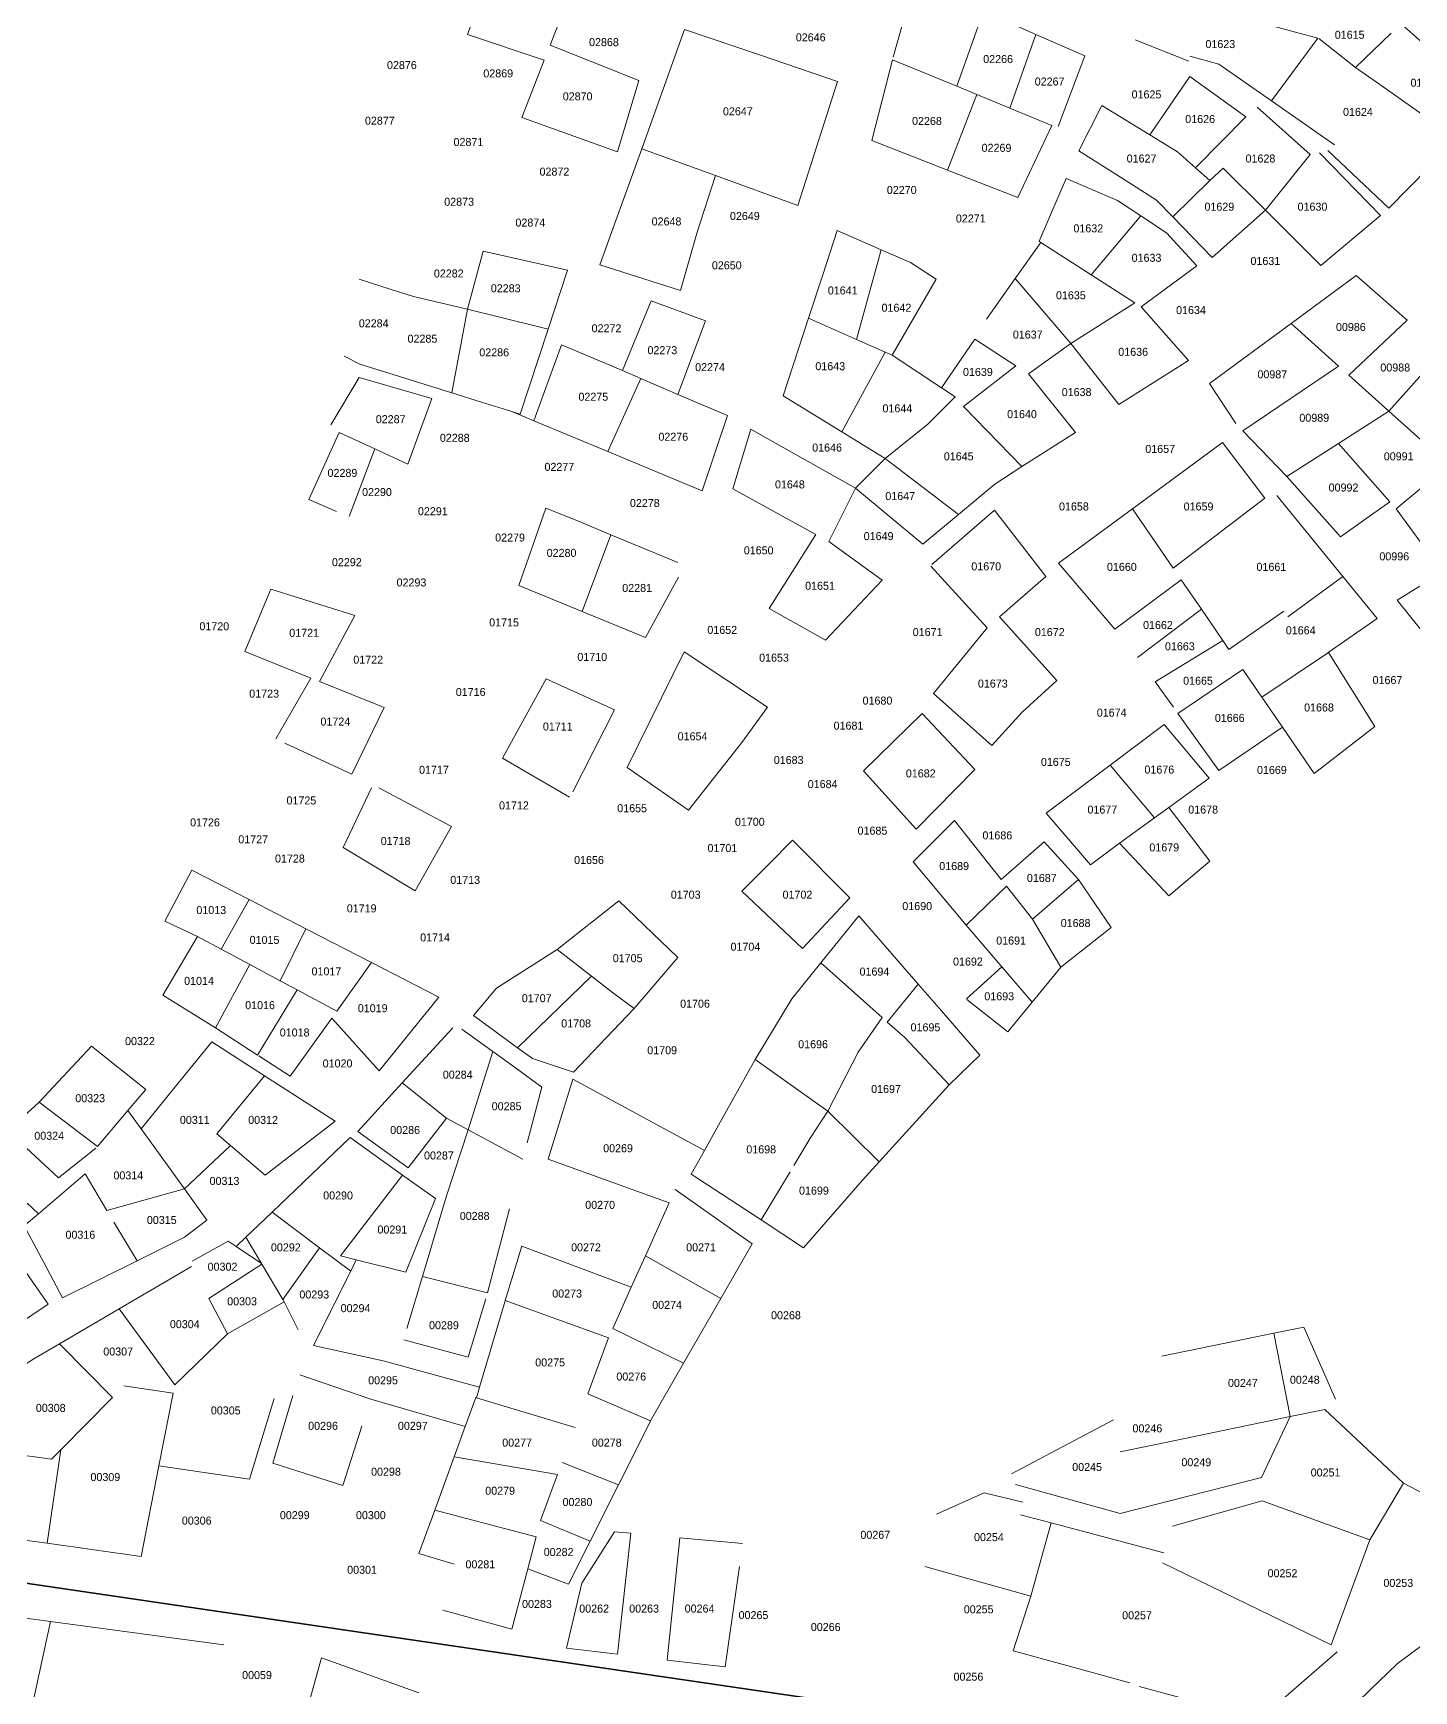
# Model space of a CAD drawing. Header units: metres. Extents: x 245232 to 248406, y 1633796 to 1637634.
# Drawn here: x 246839.3 to 247097.9, y 1634875.1 to 1635185.8 of the extents above; entities that cross this region are included whole.
import ezdxf
from ezdxf.enums import TextEntityAlignment as Align

# ---------------------------------------------------------------- set-up
doc = ezdxf.new("R2010")
doc.units = ezdxf.units.M
doc.header["$MEASUREMENT"] = 0
doc.layers.add('historique_numero_parcelle', color=7, linetype='Continuous')
doc.layers.add('limites_sections', color=7, linetype='Continuous')
doc.layers.add('LIMITES_PARCELLES', color=7, linetype='Continuous', lineweight=0, true_color=0xffffff)
doc.styles.add('Style-FANCY', font='FANCY.shx')

msp = doc.modelspace()

# ---------------------------------------------------------------- linework, layer by layer
at = {"layer": 'limites_parcelles'}
for p, q in [((246920.66, 1635185.524), (246930.846, 1635213.585)), ((246942.173, 1635199.102), (246936.095, 1635183.509)), ((247000.364, 1635181.27), (247004.42, 1635195.515)), ((247012.321, 1635175.79), (247017.297, 1635189.843)), ((247017.297, 1635189.843), (247027.118, 1635185.508)), ((247067.384, 1635188.183), (247079.887, 1635184.813)), ((246935.004, 1635180.71), (246920.66, 1635185.524)), ((246953.267, 1635164.093), (246961.311, 1635186.456)), ((246961.311, 1635186.456), (246975.516, 1635181.626)), ((247022.225, 1635171.71), (247027.118, 1635185.508)), ((247027.118, 1635185.508), (247036.241, 1635181.482)), ((247086.971, 1635179.308), (247093.638, 1635185.764)), ((247095.605, 1635187.454), (247104.92, 1635179.136)), ((246936.095, 1635183.509), (246952.71, 1635176.865)), ((247055.75, 1635180.472), (247045.685, 1635184.496)), ((247079.887, 1635184.813), (247071.225, 1635173.061)), ((247080.081, 1635184.761), (247086.971, 1635179.308)), ((246930.802, 1635169.931), (246935.004, 1635180.71)), ((246975.516, 1635181.626), (246989.965, 1635176.712)), ((246996.357, 1635165.634), (247000.235, 1635180.769)), ((247000.235, 1635180.769), (247012.321, 1635175.79)), ((247036.241, 1635181.482), (247031.267, 1635168.253)), ((247061.359, 1635179.943), (247055.962, 1635181.425)), ((247071.225, 1635173.061), (247061.359, 1635179.943)), ((247092.753, 1635175.235), (247086.971, 1635179.308)), ((246952.71, 1635176.865), (246948.726, 1635163.488)), ((246989.965, 1635176.712), (246982.493, 1635153.475)), ((247012.321, 1635175.79), (247016.036, 1635174.26)), ((247048.452, 1635166.691), (247055.962, 1635177.615)), ((247055.962, 1635177.615), (247066.439, 1635170.1)), ((247016.036, 1635174.26), (247010.542, 1635160.095)), ((247022.225, 1635171.71), (247016.036, 1635174.26)), ((247083.055, 1635164.809), (247071.225, 1635173.061)), ((247105.954, 1635165.935), (247092.753, 1635175.235)), ((246948.726, 1635163.488), (246930.802, 1635169.931)), ((247022.225, 1635171.71), (247030.103, 1635168.464)), ((247035.167, 1635163.726), (247039.444, 1635172.171)), ((247039.444, 1635172.171), (247048.452, 1635166.691)), ((247066.439, 1635170.1), (247057.026, 1635160.503)), ((247068.556, 1635171.9), (247078.504, 1635163.01)), ((247030.103, 1635168.464), (247023.719, 1635154.949)), ((247053.633, 1635163.539), (247048.452, 1635166.691)), ((246949.246, 1635152.914), (246953.267, 1635164.093)), ((246967.064, 1635159.081), (246953.267, 1635164.093)), ((247010.542, 1635160.095), (246996.357, 1635165.634)), ((247042.98, 1635158.755), (247035.167, 1635163.726)), ((247057.026, 1635160.503), (247053.633, 1635163.539)), ((247080.197, 1635163.327), (247091.623, 1635151.572)), ((247093.207, 1635152.98), (247081.785, 1635163.75)), ((247105.954, 1635165.935), (247093.207, 1635152.98)), ((247023.719, 1635154.949), (247010.542, 1635160.095)), ((247059.666, 1635158.141), (247057.026, 1635160.503)), ((247059.666, 1635158.141), (247062.206, 1635160.47)), ((247062.206, 1635160.47), (247070.09, 1635152.585)), ((247078.504, 1635163.01), (247070.09, 1635152.585)), ((246967.064, 1635159.081), (246963.627, 1635148.476)), ((246982.493, 1635153.475), (246967.064, 1635159.081)), ((247027.694, 1635146.753), (247032.749, 1635158.516)), ((247032.749, 1635158.516), (247042.38, 1635154.388)), ((247049.72, 1635154.466), (247042.98, 1635158.755)), ((247052.762, 1635151.325), (247059.666, 1635158.141)), ((247042.38, 1635154.388), (247046.752, 1635151.524)), ((247052.762, 1635151.325), (247049.72, 1635154.466)), ((246945.436, 1635142.323), (246949.246, 1635152.914)), ((247037.445, 1635140.468), (247046.752, 1635151.524)), ((247046.752, 1635151.524), (247051.587, 1635148.356)), ((247060.109, 1635143.739), (247052.762, 1635151.325)), ((247070.09, 1635152.585), (247060.109, 1635143.739)), ((247080.487, 1635142.189), (247070.09, 1635152.585)), ((247091.623, 1635151.572), (247080.487, 1635142.189)), ((246963.627, 1635148.476), (246960.513, 1635137.543)), ((246987.236, 1635140.668), (246989.886, 1635148.779)), ((246989.886, 1635148.779), (246998.12, 1635145.169)), ((247051.587, 1635148.356), (247057.266, 1635142.168)), ((246920.645, 1635134.025), (246923.546, 1635144.921)), ((246923.546, 1635144.921), (246939.358, 1635141.338)), ((246993.486, 1635128.348), (246998.12, 1635145.169)), ((246998.12, 1635145.169), (247003.645, 1635142.747)), ((247023.234, 1635139.772), (247028.038, 1635146.531)), ((247028.038, 1635146.531), (247027.694, 1635146.753)), ((247037.445, 1635140.468), (247028.038, 1635146.531)), ((246960.513, 1635137.543), (246945.436, 1635142.323)), ((247003.645, 1635142.747), (247008.433, 1635139.63)), ((247057.266, 1635142.168), (247046.807, 1635134.435)), ((246900.332, 1635139.618), (246908.098, 1635137.16)), ((246939.358, 1635141.338), (246935.723, 1635130.271)), ((246984.512, 1635132.33), (246987.236, 1635140.668)), ((247008.433, 1635139.63), (247000.171, 1635125.381)), ((247017.826, 1635132.163), (247023.234, 1635139.772)), ((247033.631, 1635127.608), (247023.234, 1635139.772)), ((247045.624, 1635135.197), (247037.445, 1635140.468)), ((247074.896, 1635131.34), (247087.076, 1635140.316)), ((247087.076, 1635140.316), (247096.663, 1635131.951)), ((246908.098, 1635137.16), (246910.783, 1635136.311)), ((246910.783, 1635136.311), (246920.645, 1635134.025)), ((246949.643, 1635122.503), (246955.052, 1635135.56)), ((246955.052, 1635135.56), (246965.235, 1635131.845)), ((247033.631, 1635127.608), (247045.624, 1635135.197)), ((246917.721, 1635118.345), (246920.645, 1635134.025)), ((246920.645, 1635134.025), (246926.669, 1635132.525)), ((246926.669, 1635132.525), (246935.723, 1635130.271)), ((246984.512, 1635132.33), (246979.757, 1635117.774)), ((246984.512, 1635132.33), (246993.486, 1635128.348)), ((247046.807, 1635134.435), (247055.659, 1635124.431)), ((246935.723, 1635130.271), (246930.494, 1635114.35)), ((246965.235, 1635131.845), (246960.053, 1635118.054)), ((247059.612, 1635120.075), (247074.896, 1635131.34)), ((247083.81, 1635123.342), (247074.896, 1635131.34)), ((247096.663, 1635131.951), (247085.7, 1635121.646)), ((246933.037, 1635113.127), (246938.262, 1635127.367)), ((246938.262, 1635127.367), (246949.643, 1635122.503)), ((246998.9, 1635125.945), (246990.771, 1635111.008)), ((246998.9, 1635125.945), (246993.486, 1635128.348)), ((247000.171, 1635125.381), (246998.9, 1635125.945)), ((247015.692, 1635128.402), (247009.448, 1635119.264)), ((247023.367, 1635123.407), (247015.692, 1635128.402)), ((247033.631, 1635127.608), (247025.693, 1635121.893)), ((247042.666, 1635116.129), (247033.631, 1635127.608)), ((247093.224, 1635114.894), (247103.284, 1635126.175)), ((246900.464, 1635123.743), (246897.553, 1635125.198)), ((246905.928, 1635122.034), (246900.464, 1635123.743)), ((247000.171, 1635125.381), (247009.448, 1635119.264)), ((247013.549, 1635115.781), (247023.367, 1635123.407)), ((247055.659, 1635124.431), (247042.666, 1635116.129)), ((247065.891, 1635111.201), (247083.81, 1635123.342)), ((246895.04, 1635112.366), (246900.332, 1635121.23)), ((246900.332, 1635121.23), (246913.978, 1635117.303)), ((246917.721, 1635118.345), (246905.928, 1635122.034)), ((246953.1, 1635121.026), (246946.934, 1635107.327)), ((246953.1, 1635121.026), (246949.643, 1635122.503)), ((246960.053, 1635118.054), (246953.1, 1635121.026)), ((247025.693, 1635121.893), (247034.521, 1635110.926)), ((247064.533, 1635112.614), (247059.612, 1635120.075)), ((247085.7, 1635121.646), (247093.224, 1635114.894)), ((246913.978, 1635117.303), (246909.47, 1635104.974)), ((246923.265, 1635116.612), (246917.721, 1635118.345)), ((246928.948, 1635114.834), (246923.265, 1635116.612)), ((246960.053, 1635118.054), (246969.336, 1635114.086)), ((246979.757, 1635117.774), (246990.771, 1635111.008)), ((247006.881, 1635112.448), (247011.961, 1635117.607)), ((247011.961, 1635117.607), (247009.448, 1635119.264)), ((246933.037, 1635113.127), (246928.948, 1635114.834)), ((246930.494, 1635114.35), (246928.948, 1635114.834)), ((246969.336, 1635114.086), (246964.57, 1635099.967)), ((247024.496, 1635104.52), (247013.549, 1635115.781)), ((247093.224, 1635114.894), (247083.766, 1635108.832)), ((247104.425, 1635104.844), (247093.224, 1635114.894)), ((246890.939, 1635098.343), (246896.627, 1635110.911)), ((246896.627, 1635110.911), (246903.281, 1635107.835)), ((246946.934, 1635107.327), (246933.037, 1635113.127)), ((246970.347, 1635100.326), (246973.709, 1635111.54)), ((246973.709, 1635111.54), (246976.906, 1635109.739)), ((246990.771, 1635111.008), (246998.901, 1635106.014)), ((246998.901, 1635106.014), (247006.881, 1635112.448)), ((247034.521, 1635110.926), (247024.496, 1635104.52)), ((247074.111, 1635102.644), (247065.891, 1635111.201)), ((246903.281, 1635107.835), (246898.443, 1635095.149)), ((246909.47, 1635104.974), (246903.281, 1635107.835)), ((246964.57, 1635099.967), (246946.934, 1635107.327)), ((246976.906, 1635109.739), (246993.292, 1635100.51)), ((247045.171, 1635096.588), (247062.073, 1635109.029)), ((247062.073, 1635109.029), (247070.01, 1635098.578)), ((247074.116, 1635102.647), (247083.766, 1635108.832)), ((247083.766, 1635108.832), (247093.423, 1635097.904)), ((246993.292, 1635100.51), (246998.901, 1635106.014)), ((247012.61, 1635095.565), (246998.901, 1635106.014)), ((247024.496, 1635104.52), (247019.384, 1635101.255)), ((247094.559, 1635096.618), (247104.221, 1635104.597)), ((247019.384, 1635101.255), (247012.61, 1635095.565)), ((247074.116, 1635102.647), (247074.111, 1635102.644)), ((247084.139, 1635091.342), (247074.116, 1635102.647)), ((246896.098, 1635096.094), (246890.939, 1635098.343)), ((246985.883, 1635091.793), (246970.347, 1635100.326)), ((246993.292, 1635100.51), (246988.318, 1635090.456)), ((247005.951, 1635089.973), (246993.292, 1635100.51)), ((247070.01, 1635098.578), (247062.886, 1635093.141)), ((247072.259, 1635099.107), (247084.584, 1635083.942)), ((247093.423, 1635097.904), (247084.139, 1635091.342)), ((246930.261, 1635082.252), (246935.336, 1635096.739)), ((246935.336, 1635096.739), (246941.11, 1635094.391)), ((247012.61, 1635095.565), (247005.951, 1635089.973)), ((247007.643, 1635086.201), (247019.332, 1635096.328)), ((247019.332, 1635096.328), (247028.946, 1635083.956)), ((247031.336, 1635086.404), (247045.171, 1635096.588)), ((247052.819, 1635085.458), (247045.171, 1635096.588)), ((247103.289, 1635084.767), (247094.559, 1635096.618)), ((246941.11, 1635094.391), (246947.462, 1635091.76)), ((246942.126, 1635077.366), (246947.462, 1635091.76)), ((246947.462, 1635091.76), (246960.041, 1635086.549)), ((246977.118, 1635077.932), (246985.883, 1635091.793)), ((247062.886, 1635093.141), (247052.819, 1635085.458)), ((246988.318, 1635090.456), (246998.311, 1635083.235)), ((247017.987, 1635074.336), (247007.396, 1635085.89)), ((247041.909, 1635074.079), (247031.336, 1635086.404)), ((246960.147, 1635083.798), (246954.009, 1635072.473)), ((246998.311, 1635083.235), (246987.715, 1635072.005)), ((247028.946, 1635083.956), (247020.281, 1635076.35)), ((247054.308, 1635083.292), (247041.909, 1635074.079)), ((247058.096, 1635077.779), (247054.308, 1635083.292)), ((247074.305, 1635076.339), (247084.584, 1635083.942)), ((247084.584, 1635083.942), (247090.998, 1635076.05)), ((247094.783, 1635079.477), (247103.289, 1635084.767)), ((246878.956, 1635069.848), (246883.795, 1635081.542)), ((246883.795, 1635081.542), (246899.538, 1635076.594)), ((246942.126, 1635077.366), (246930.261, 1635082.252)), ((247105.729, 1635065.783), (247094.783, 1635079.477)), ((246899.538, 1635076.594), (246892.922, 1635064.252)), ((246954.009, 1635072.473), (246942.126, 1635077.366)), ((246987.715, 1635072.005), (246977.118, 1635077.932)), ((247020.281, 1635076.35), (247031.015, 1635064.458)), ((247058.096, 1635077.779), (247046.167, 1635068.76)), ((247062.097, 1635071.957), (247058.096, 1635077.779)), ((247063.257, 1635070.269), (247073.573, 1635077.416)), ((247007.904, 1635061.983), (247017.987, 1635074.336)), ((247090.998, 1635076.05), (247081.88, 1635069.713)), ((247049.459, 1635064.172), (247062.097, 1635071.957)), ((247062.097, 1635071.957), (247063.257, 1635070.269)), ((246891.304, 1635064.901), (246878.956, 1635069.848)), ((246950.535, 1635048.123), (246961.205, 1635069.827)), ((246961.205, 1635069.827), (246976.856, 1635059.451)), ((247069.397, 1635061.333), (247081.906, 1635069.672)), ((247081.88, 1635069.713), (247081.906, 1635069.672)), ((247081.906, 1635069.672), (247090.621, 1635055.81)), ((246884.712, 1635053.529), (246891.304, 1635064.901)), ((246892.922, 1635064.252), (246905.035, 1635059.399)), ((246927.169, 1635049.894), (246935.348, 1635064.726)), ((246935.348, 1635064.726), (246948.18, 1635058.929)), ((247031.015, 1635064.458), (247024.502, 1635058.493)), ((247052.871, 1635059.415), (247049.459, 1635064.172)), ((247053.699, 1635058.262), (247065.85, 1635066.496)), ((247065.85, 1635066.496), (247069.397, 1635061.333)), ((247018.87, 1635052.274), (247007.904, 1635061.983)), ((247073.296, 1635055.66), (247069.397, 1635061.333)), ((246905.035, 1635059.399), (246898.945, 1635046.912)), ((246948.18, 1635058.929), (246940.356, 1635043.581)), ((246976.856, 1635059.451), (246972, 1635052.788)), ((247000.351, 1635052.919), (247005.817, 1635058.237)), ((247005.817, 1635058.237), (247015.638, 1635047.778)), ((247024.502, 1635058.493), (247018.87, 1635052.274)), ((247061.373, 1635047.567), (247053.699, 1635058.262)), ((247041.04, 1635048.598), (247051.135, 1635056.18)), ((247051.135, 1635056.18), (247059.53, 1635046.14)), ((247073.296, 1635055.66), (247061.373, 1635047.567)), ((247079.227, 1635047.028), (247073.296, 1635055.66)), ((247090.621, 1635055.81), (247079.227, 1635047.028)), ((246898.945, 1635046.912), (246886.441, 1635052.702)), ((246972, 1635052.788), (246962.025, 1635040.122)), ((246994.805, 1635047.522), (247000.351, 1635052.919)), ((246939.742, 1635042.602), (246927.169, 1635049.894)), ((247029.034, 1635039.58), (247041.04, 1635048.598)), ((247049.331, 1635038.695), (247041.04, 1635048.598)), ((246962.025, 1635040.122), (246950.535, 1635048.123)), ((247004.692, 1635036.562), (246994.805, 1635047.522)), ((247015.638, 1635047.778), (247004.692, 1635036.562)), ((247059.53, 1635046.14), (247051.998, 1635040.641)), ((246897.333, 1635033.13), (246902.679, 1635044.322)), ((246904.055, 1635044.322), (246917.65, 1635037.101)), ((247037.334, 1635029.918), (247029.034, 1635039.58)), ((247049.331, 1635038.695), (247051.998, 1635040.641)), ((247051.998, 1635040.641), (247059.695, 1635030.572)), ((246917.65, 1635037.101), (246910.808, 1635024.998)), ((247004.086, 1635030.474), (247011.876, 1635038.192)), ((247011.876, 1635038.192), (247020.625, 1635027.138)), ((247042.791, 1635033.921), (247049.331, 1635038.695)), ((246910.808, 1635024.998), (246897.333, 1635033.13)), ((246976.932, 1635029.893), (246981.525, 1635034.509)), ((246981.525, 1635034.509), (246992.248, 1635023.728)), ((247020.625, 1635027.138), (247028.673, 1635034.189)), ((247028.673, 1635034.189), (247035.085, 1635027.14)), ((247042.791, 1635033.921), (247037.334, 1635029.918)), ((247052.019, 1635024.098), (247042.791, 1635033.921)), ((246972.032, 1635024.968), (246976.932, 1635029.893)), ((247014.037, 1635018.614), (247004.086, 1635030.474)), ((247059.695, 1635030.572), (247052.019, 1635024.098)), ((246863.951, 1635019.365), (246868.978, 1635028.89)), ((246868.978, 1635028.89), (246879.717, 1635023.367)), ((247035.085, 1635027.14), (247026.487, 1635019.732)), ((247035.085, 1635027.14), (247041.22, 1635018.143)), ((246879.717, 1635023.367), (246874.504, 1635014.068)), ((246879.717, 1635023.367), (246890.386, 1635017.88)), ((246983.378, 1635014.224), (246972.032, 1635024.968)), ((246992.248, 1635023.728), (246983.378, 1635014.224)), ((247014.037, 1635018.614), (247021.611, 1635025.892)), ((247021.611, 1635025.892), (247026.486, 1635019.732)), ((246937.454, 1635014.043), (246948.963, 1635023.172)), ((246948.963, 1635023.172), (246960.009, 1635012.515)), ((246986.796, 1635011.508), (246993.924, 1635020.349)), ((246993.924, 1635020.349), (247005.043, 1635007.542)), ((246870.037, 1635016.454), (246863.951, 1635019.365)), ((246885.565, 1635008.158), (246890.386, 1635017.88)), ((246890.386, 1635017.88), (246902.679, 1635011.558)), ((247020.724, 1635010.781), (247014.037, 1635018.614)), ((247026.486, 1635019.732), (247026.487, 1635019.732)), ((247026.487, 1635019.732), (247031.778, 1635010.736)), ((247041.22, 1635018.143), (247031.778, 1635010.736)), ((246863.554, 1635005.474), (246870.037, 1635016.454)), ((246874.504, 1635014.068), (246870.037, 1635016.454)), ((246874.504, 1635014.068), (246879.894, 1635011.187)), ((246926.077, 1635006.767), (246937.454, 1635014.043)), ((246943.884, 1635009.015), (246937.454, 1635014.043)), ((246873.464, 1634999.336), (246879.894, 1635011.187)), ((246879.894, 1635011.187), (246885.565, 1635008.158)), ((246902.679, 1635011.558), (246896.182, 1635002.485)), ((246902.679, 1635011.558), (246915.281, 1635005.077)), ((246960.009, 1635012.515), (246951.875, 1635002.968)), ((246981.375, 1635004.783), (246986.796, 1635011.508)), ((246986.796, 1635011.508), (246998.298, 1635001.281)), ((246885.565, 1635008.158), (246888.717, 1635006.473)), ((246930.015, 1634995.612), (246943.884, 1635009.015)), ((246947.773, 1635005.974), (246943.884, 1635009.015)), ((247014.082, 1635004.765), (247020.724, 1635010.781)), ((247026.397, 1635004.136), (247020.724, 1635010.781)), ((247031.778, 1635010.736), (247026.397, 1635004.136)), ((246873.454, 1634999.317), (246863.554, 1635005.474)), ((246888.717, 1635006.473), (246881.305, 1634994.246)), ((246896.182, 1635002.485), (246888.717, 1635006.473)), ((246915.281, 1635005.077), (246904.086, 1634991.312)), ((246921.757, 1635001.654), (246926.077, 1635006.767)), ((246951.875, 1635002.968), (246947.773, 1635005.974)), ((246974.496, 1634993.406), (246981.375, 1635004.783)), ((247005.043, 1635007.542), (246999.263, 1635000.422)), ((247005.043, 1635007.542), (247005.043, 1635007.542)), ((247005.043, 1635007.542), (247009.404, 1635002.519)), ((246930.015, 1634995.612), (246921.757, 1635001.654)), ((246951.875, 1635002.968), (246946.549, 1634997.411)), ((247009.404, 1635002.519), (247016.61, 1634994.219)), ((247021.856, 1634998.565), (247014.183, 1635004.651)), ((247026.397, 1635004.136), (247021.856, 1634998.565)), ((246873.464, 1634999.336), (246873.454, 1634999.317)), ((246881.305, 1634994.246), (246873.464, 1634999.336)), ((246895.248, 1635001.182), (246887.432, 1634990.269)), ((246904.086, 1634991.312), (246895.248, 1635001.182)), ((246908.4, 1634989.009), (246917.875, 1634999.359)), ((246919.594, 1634999.094), (246925.381, 1634994.895)), ((246998.298, 1635001.281), (246993.805, 1634994.792)), ((246999.263, 1635000.422), (247002.541, 1634997.507)), ((246840.414, 1634985.434), (246850.226, 1634995.886)), ((246850.226, 1634995.886), (246860.378, 1634987.809)), ((246864.847, 1634986.974), (246872.758, 1634996.705)), ((246872.758, 1634996.705), (246882.61, 1634990.373)), ((246932.789, 1634993.582), (246930.015, 1634995.612)), ((246946.549, 1634997.411), (246940.466, 1634991.065)), ((247002.541, 1634997.507), (247010.884, 1634988.683)), ((246884.225, 1634992.351), (246881.533, 1634994.098)), ((246887.432, 1634990.269), (246884.225, 1634992.351)), ((246925.381, 1634994.895), (246920.737, 1634980.241)), ((246925.381, 1634994.895), (246929.616, 1634991.822)), ((246940.466, 1634991.065), (246932.789, 1634993.582)), ((246967.346, 1634980.517), (246974.496, 1634993.406)), ((246974.496, 1634993.406), (246988.122, 1634983.749)), ((246993.805, 1634994.792), (246988.122, 1634983.749)), ((247016.61, 1634994.219), (247010.884, 1634988.683)), ((246873.693, 1634979.454), (246882.61, 1634990.373)), ((246882.61, 1634990.373), (246895.822, 1634981.88)), ((246929.616, 1634991.822), (246934.543, 1634988.246)), ((246935.773, 1634974.742), (246940.35, 1634989.744)), ((246940.35, 1634989.744), (246965.037, 1634976.355)), ((246860.378, 1634987.809), (246856.998, 1634983.828)), ((246859.49, 1634980.385), (246864.847, 1634986.974)), ((246900.088, 1634979.929), (246908.4, 1634989.009)), ((246916.693, 1634982.405), (246908.4, 1634989.009)), ((246934.543, 1634988.246), (246931.795, 1634977.81)), ((247010.884, 1634988.683), (246997.751, 1634974.244)), ((246834.539, 1634980.01), (246840.404, 1634985.441)), ((246840.404, 1634985.441), (246840.414, 1634985.434)), ((246851.313, 1634977.133), (246840.414, 1634985.434)), ((246856.998, 1634983.828), (246851.313, 1634977.133)), ((246859.49, 1634980.385), (246856.998, 1634983.828)), ((246988.122, 1634983.749), (246984.947, 1634978.854)), ((246988.122, 1634983.749), (246997.751, 1634974.244)), ((246843.998, 1634971.232), (246834.539, 1634980.01)), ((246867.614, 1634969.158), (246859.49, 1634980.385)), ((246895.822, 1634981.88), (246882.74, 1634971.764)), ((246909.522, 1634973.083), (246900.088, 1634979.929)), ((246916.693, 1634982.405), (246909.522, 1634973.083)), ((246920.737, 1634980.241), (246916.693, 1634982.405)), ((246916.693, 1634967.879), (246920.737, 1634980.241)), ((246920.737, 1634980.241), (246930.99, 1634974.753)), ((246965.037, 1634976.355), (246967.346, 1634980.517)), ((246851.011, 1634976.777), (246843.998, 1634971.232)), ((246876.246, 1634977.285), (246867.614, 1634969.158)), ((246876.246, 1634977.285), (246873.693, 1634979.454)), ((246882.74, 1634971.764), (246876.246, 1634977.285)), ((246884.026, 1634964.784), (246898.64, 1634978.815)), ((246898.64, 1634978.815), (246908.49, 1634971.742)), ((246984.947, 1634978.854), (246981.765, 1634973.549)), ((246958.414, 1634966.541), (246935.773, 1634974.742)), ((246962.563, 1634971.895), (246965.037, 1634976.355)), ((246997.751, 1634974.244), (246994.604, 1634970.784)), ((246840.297, 1634964.511), (246848.999, 1634971.991)), ((246848.999, 1634971.991), (246853.11, 1634965.102)), ((246896.849, 1634956.608), (246908.49, 1634971.742)), ((246908.49, 1634971.742), (246914.616, 1634967.343)), ((246975.642, 1634963.34), (246962.563, 1634971.895)), ((246981.056, 1634972.368), (246975.642, 1634963.34)), ((246994.604, 1634970.784), (246983.597, 1634958.137)), ((246853.11, 1634965.102), (246867.614, 1634969.158)), ((246867.614, 1634969.158), (246871.832, 1634963.328)), ((246912.203, 1634952.749), (246916.693, 1634967.879)), ((246959.547, 1634969.064), (246973.966, 1634958.878)), ((246837.625, 1634962.215), (246840.297, 1634964.511)), ((246838.151, 1634966.501), (246840.297, 1634964.511)), ((246879.141, 1634960.095), (246884.026, 1634964.784)), ((246892.926, 1634958.134), (246884.026, 1634964.784)), ((246914.616, 1634967.343), (246909.112, 1634953.526)), ((246928.527, 1634965.399), (246924.389, 1634949.686)), ((246953.971, 1634956.635), (246958.414, 1634966.541)), ((246841.254, 1634955.36), (246837.625, 1634962.215)), ((246854.396, 1634962.946), (246858.74, 1634955.666)), ((246871.832, 1634963.328), (246867.655, 1634960.098)), ((246983.597, 1634958.137), (246975.642, 1634963.34)), ((246867.655, 1634960.098), (246858.74, 1634955.666)), ((246869.079, 1634955.634), (246875.826, 1634959.365)), ((246875.826, 1634959.365), (246877.33, 1634958.356)), ((246877.33, 1634958.356), (246879.141, 1634960.095)), ((246877.33, 1634958.356), (246882.047, 1634955.192)), ((246882.047, 1634955.192), (246879.141, 1634960.095)), ((246892.926, 1634958.134), (246886.054, 1634948.433)), ((246898.765, 1634953.77), (246892.926, 1634958.134)), ((246927.686, 1634948.234), (246930.791, 1634958.411)), ((246930.791, 1634958.411), (246951.323, 1634950.734)), ((246973.966, 1634958.878), (246968.083, 1634948.634)), ((246835.559, 1634956.986), (246842.121, 1634947.567)), ((246844.769, 1634948.721), (246841.254, 1634955.36)), ((246858.74, 1634955.666), (246844.769, 1634948.721)), ((246882.118, 1634955.072), (246872.209, 1634948.6)), ((246882.118, 1634955.072), (246882.047, 1634955.192)), ((246886.054, 1634948.433), (246882.118, 1634955.072)), ((246899.807, 1634955.864), (246896.849, 1634956.608)), ((246899.807, 1634955.864), (246898.765, 1634953.77)), ((246909.112, 1634953.526), (246899.807, 1634955.864)), ((246951.323, 1634950.734), (246953.971, 1634956.635)), ((246968.083, 1634948.634), (246953.971, 1634956.635)), ((246855.394, 1634946.695), (246868.927, 1634954.644)), ((246898.765, 1634953.77), (246891.818, 1634939.818)), ((246909.305, 1634942.982), (246912.203, 1634952.749)), ((246924.389, 1634949.686), (246912.203, 1634952.749)), ((246951.323, 1634950.734), (246947.849, 1634942.991)), ((246842.121, 1634947.567), (246829.1, 1634938.84)), ((246844.233, 1634940.138), (246855.394, 1634946.695)), ((246855.394, 1634946.695), (246865.8, 1634932.432)), ((246872.209, 1634948.6), (246875.656, 1634942.003)), ((246875.656, 1634942.003), (246886.278, 1634947.984)), ((246886.278, 1634947.984), (246886.054, 1634948.433)), ((246888.911, 1634942.718), (246886.278, 1634947.984)), ((246924.092, 1634948.559), (246920.761, 1634937.623)), ((246922.902, 1634932.022), (246927.664, 1634948.162)), ((246947.078, 1634941.272), (246927.686, 1634948.234)), ((246968.083, 1634948.634), (246961.128, 1634936.523)), ((246947.849, 1634942.991), (246961.128, 1634936.523)), ((247071.657, 1634942.119), (247077.286, 1634943.267)), ((247077.286, 1634943.267), (247083.24, 1634929.773)), ((246839.425, 1634937.314), (246844.233, 1634940.138)), ((246844.233, 1634940.138), (246854.115, 1634930.042)), ((246865.8, 1634932.432), (246875.656, 1634942.003)), ((246891.818, 1634939.818), (246898.04, 1634938.452)), ((246920.761, 1634937.623), (246908.688, 1634940.902)), ((246943.159, 1634930.769), (246947.078, 1634941.272)), ((247050.696, 1634937.843), (247071.657, 1634942.119)), ((247071.657, 1634942.119), (247074.715, 1634926.532)), ((246820.595, 1634925.462), (246839.425, 1634937.314)), ((246898.04, 1634938.452), (246904.847, 1634936.957)), ((246904.847, 1634936.957), (246922.902, 1634932.022)), ((246961.128, 1634936.523), (246954.895, 1634925.669)), ((246902.51, 1634929.728), (246889.216, 1634934.337)), ((246856.288, 1634932.24), (246865.5, 1634930.904)), ((246865.5, 1634930.904), (246862.821, 1634917.264)), ((246884.149, 1634917.743), (246887.946, 1634930.447)), ((246922.309, 1634930.013), (246922.902, 1634932.022)), ((246954.895, 1634925.669), (246943.159, 1634930.769)), ((246854.115, 1634930.042), (246844.467, 1634920.281)), ((246884.454, 1634929.905), (246879.774, 1634914.758)), ((246920.212, 1634924.64), (246902.51, 1634929.728)), ((246920.212, 1634924.64), (246922.183, 1634930.051)), ((246922.183, 1634930.051), (246922.309, 1634930.013)), ((246922.309, 1634930.013), (246940.79, 1634924.423)), ((247074.715, 1634926.532), (247081.255, 1634927.789)), ((247081.255, 1634927.789), (247095.94, 1634914.031)), ((246900.873, 1634924.676), (246897.278, 1634913.584)), ((246918.132, 1634918.933), (246920.212, 1634924.64)), ((246954.91, 1634925.662), (246948.908, 1634913.694)), ((246954.895, 1634925.669), (246954.91, 1634925.662)), ((247022.518, 1634915.75), (247041.626, 1634925.867)), ((247053.499, 1634922.079), (247074.715, 1634926.532)), ((247074.715, 1634926.532), (247069.349, 1634915.089)), ((247042.895, 1634919.854), (247053.499, 1634922.079)), ((246836.778, 1634919.3), (246842.715, 1634918.508)), ((246844.467, 1634920.281), (246841.887, 1634902.746)), ((246842.715, 1634918.508), (246844.467, 1634920.281)), ((246897.278, 1634913.584), (246884.149, 1634917.743)), ((246914.493, 1634908.949), (246918.132, 1634918.933)), ((246937.513, 1634915.639), (246918.132, 1634918.933)), ((246938.355, 1634917.897), (246948.908, 1634913.694)), ((246862.821, 1634917.264), (246859.487, 1634900.285)), ((246879.774, 1634914.758), (246862.821, 1634917.264)), ((246934.301, 1634907.032), (246937.513, 1634915.639)), ((247069.349, 1634915.089), (247042.89, 1634908.342)), ((246948.908, 1634913.694), (246943.604, 1634903.121)), ((247008.495, 1634908.21), (247017.404, 1634912.179)), ((247017.404, 1634912.179), (247024.634, 1634910.459)), ((247042.89, 1634908.342), (247023.311, 1634913.766)), ((247095.94, 1634914.031), (247089.664, 1634903.381)), ((247095.94, 1634914.031), (247110.756, 1634906.225)), ((246911.525, 1634900.801), (246914.493, 1634908.949)), ((246914.493, 1634908.949), (246933.493, 1634903.973)), ((247052.68, 1634905.961), (247069.481, 1634910.723)), ((247069.481, 1634910.723), (247089.664, 1634903.381)), ((246943.604, 1634903.121), (246934.301, 1634907.032)), ((247024.237, 1634908.078), (247029.946, 1634906.559)), ((247026.138, 1634892.847), (247029.946, 1634906.559)), ((247029.946, 1634906.559), (247051.093, 1634900.934)), ((246841.887, 1634902.746), (246834.847, 1634903.731)), ((246859.487, 1634900.285), (246841.887, 1634902.746)), ((246933.493, 1634903.973), (246931.912, 1634897.988)), ((246943.604, 1634903.121), (246939.559, 1634895.059)), ((246942.084, 1634895.245), (246948.169, 1634904.903)), ((246948.169, 1634904.903), (246951.212, 1634904.622)), ((246951.212, 1634904.622), (246948.748, 1634881.956)), ((246958.05, 1634880.869), (246960.416, 1634903.773)), ((246960.416, 1634903.773), (246972.123, 1634902.693)), ((247082.388, 1634883.735), (247089.664, 1634903.381)), ((246918.139, 1634898.817), (246911.525, 1634900.801)), ((247050.837, 1634899.081), (247082.388, 1634883.735)), ((246931.912, 1634897.988), (246928.912, 1634886.627)), ((246939.559, 1634895.059), (246931.912, 1634897.988)), ((246971.585, 1634898.42), (246968.916, 1634879.6)), ((247026.138, 1634892.847), (247006.283, 1634898.41)), ((246804.528, 1634893.145), (246842.547, 1634888.057)), ((246939.174, 1634883.074), (246942.084, 1634895.245)), ((246928.912, 1634886.627), (246916.023, 1634890.218)), ((247022.846, 1634882.568), (247026.138, 1634892.847)), ((247108.772, 1634890.615), (247094.749, 1634880.164)), ((246820.865, 1634788.062), (246842.547, 1634888.057)), ((246842.547, 1634888.057), (246874.997, 1634883.714)), ((246887.38, 1634860.172), (246893.275, 1634881.305)), ((246893.275, 1634881.305), (246911.531, 1634874.691)), ((246948.748, 1634881.956), (246939.174, 1634883.074)), ((246968.916, 1634879.6), (246958.05, 1634880.869)), ((247032.894, 1634879.824), (247022.846, 1634882.568)), ((247083.524, 1634882.412), (247072.069, 1634872.424)), ((247044.702, 1634876.599), (247032.894, 1634879.824)), ((247094.749, 1634880.164), (247089.671, 1634875.248)), ((247068.167, 1634870.043), (247046.471, 1634875.93)), ((247089.671, 1634875.248), (247079.322, 1634865.229))]:
    msp.add_line(p, q, dxfattribs=at)
at = {"layer": 'limites_sections', "flags": 128}
for points in [[(246991.766, 1634872.64), (246784.729, 1634903.067), (246643.177, 1634926.218), (246475.166, 1634954), (246278.712, 1634922.249), (246090.858, 1634842.213)], [(246090.858, 1634842.213), (246278.712, 1634922.249), (246475.166, 1634954), (246643.177, 1634926.218), (246784.729, 1634903.067), (246991.766, 1634872.64)]]:
    msp.add_lwpolyline(points, dxfattribs=at)

# ---------------------------------------------------------------- texts
at = {"layer": 'historique_numero_parcelle', "style": 'Style-FANCY'}
for s, p in [('02646', (246984.923, 1635184.968)), ('01615', (247085.876, 1635185.449)), ('02868', (246946.195, 1635184.065)), ('01623', (247061.649, 1635183.707)), ('02876', (246908.347, 1635179.772)), ('02869', (246926.393, 1635178.213)), ('02266', (247020.029, 1635180.898)), ('02267', (247029.673, 1635176.689)), ('01618', (247100.061, 1635176.465)), ('02870', (246941.27, 1635173.901)), ('01625', (247047.82, 1635174.273)), ('02877', (246904.218, 1635169.351)), ('02647', (246971.277, 1635171.108)), ('02268', (247006.697, 1635169.296)), ('01626', (247057.875, 1635169.653)), ('01624', (247087.425, 1635170.987)), ('02871', (246920.814, 1635165.347)), ('02269', (247019.727, 1635164.266)), ('02872', (246936.923, 1635159.803)), ('01627', (247046.897, 1635162.261)), ('01628', (247069.162, 1635162.261)), ('02270', (247001.977, 1635156.36)), ('02873', (246919.07, 1635154.156)), ('01629', (247061.466, 1635153.226)), ('01630', (247078.909, 1635153.226)), ('02874', (246932.408, 1635150.255)), ('02648', (246957.916, 1635150.459)), ('02649', (246972.588, 1635151.486)), ('02271', (247014.905, 1635151.021)), ('01632', (247036.921, 1635149.168)), ('02282', (246917.122, 1635140.715)), ('02650', (246969.202, 1635142.246)), ('01633', (247047.826, 1635143.653)), ('01631', (247070.085, 1635143.062)), ('02283', (246927.793, 1635137.943)), ('01641', (246990.921, 1635137.532)), ('01635', (247033.655, 1635136.634)), ('02284', (246903.065, 1635131.372)), ('01642', (247000.976, 1635134.298)), ('01634', (247056.152, 1635133.855)), ('02285', (246912.197, 1635128.497)), ('02272', (246946.672, 1635130.448)), ('01637', (247025.575, 1635129.267)), ('00986', (247086.1, 1635130.683)), ('02286', (246925.638, 1635125.931)), ('02273', (246957.137, 1635126.341)), ('01636', (247045.326, 1635126.033)), ('02274', (246966.064, 1635123.159)), ('01643', (246988.586, 1635123.338)), ('01639', (247016.238, 1635122.26)), ('00988', (247094.416, 1635123.093)), ('00987', (247071.387, 1635121.813)), ('02275', (246944.209, 1635117.614)), ('01638', (247034.733, 1635118.487)), ('02287', (246906.246, 1635113.405)), ('01644', (247001.155, 1635115.433)), ('01640', (247024.498, 1635114.355)), ('00989', (247079.246, 1635113.674)), ('02288', (246918.25, 1635109.914)), ('02276', (246959.189, 1635110.12)), ('01646', (246987.99, 1635108.091)), ('01645', (247012.647, 1635106.449)), ('01657', (247050.387, 1635107.833)), ('00991', (247095.055, 1635106.45)), ('02289', (246897.217, 1635103.343)), ('02277', (246937.848, 1635104.473)), ('01648', (246981.021, 1635101.185)), ('00992', (247084.729, 1635100.597)), ('02290', (246903.681, 1635099.75)), ('02278', (246953.854, 1635097.697)), ('01647', (247001.693, 1635099.006)), ('02291', (246914.146, 1635096.157)), ('01658', (247034.227, 1635097.053)), ('01659', (247057.57, 1635097.053)), ('02279', (246928.613, 1635091.229)), ('01649', (246997.639, 1635091.497)), ('02280', (246938.258, 1635088.354)), ('01650', (246975.178, 1635088.833)), ('02292', (246898.037, 1635086.609)), ('01670', (247017.801, 1635085.831)), ('01660', (247043.205, 1635085.734)), ('01661', (247071.216, 1635085.734)), ('00996', (247094.233, 1635087.703)), ('02293', (246910.145, 1635082.81)), ('02281', (246952.417, 1635081.783)), ('01651', (246986.67, 1635082.185)), ('01720', (246873.212, 1635074.603)), ('01721', (246890.039, 1635073.371)), ('01715', (246927.489, 1635075.322)), ('01652', (246968.355, 1635073.921)), ('01671', (247006.823, 1635073.51)), ('01672', (247029.703, 1635073.51)), ('01662', (247049.966, 1635074.836)), ('01664', (247076.702, 1635073.839)), ('01663', (247054.07, 1635070.847)), ('01722', (246902.043, 1635068.34)), ('01710', (246944.008, 1635068.854)), ('01653', (246978.051, 1635068.71)), ('01673', (247019.032, 1635063.859)), ('01665', (247057.471, 1635064.393)), ('01667', (247092.957, 1635064.511)), ('01723', (246882.549, 1635061.975)), ('01716', (246921.23, 1635062.283)), ('01680', (246997.431, 1635060.67)), ('01674', (247041.298, 1635058.418)), ('01666', (247063.407, 1635057.427)), ('01668', (247080.132, 1635059.377)), ('01724', (246895.887, 1635056.739)), ('01711', (246937.544, 1635055.815)), ('01654', (246962.789, 1635053.977)), ('01681', (246992.004, 1635055.977)), ('01717', (246914.356, 1635047.704)), ('01683', (246980.795, 1635049.54)), ('01675', (247030.832, 1635049.178)), ('01676', (247050.224, 1635047.741)), ('01669', (247071.308, 1635047.673)), ('01684', (246987.156, 1635045.023)), ('01682', (247005.539, 1635047.026)), ('01725', (246889.526, 1635041.954)), ('01712', (246929.336, 1635041.03)), ('01655', (246951.477, 1635040.502)), ('01677', (247039.553, 1635040.246)), ('01678', (247058.432, 1635040.246)), ('01726', (246871.467, 1635037.848)), ('01700', (246973.514, 1635037.957)), ('01685', (246996.493, 1635036.296)), ('01686', (247019.886, 1635035.409)), ('01727', (246880.497, 1635034.665)), ('01718', (246907.174, 1635034.357)), ('01701', (246968.383, 1635033.029)), ('01679', (247051.147, 1635033.162)), ('01728', (246887.371, 1635031.071)), ('01656', (246943.397, 1635030.8)), ('01689', (247011.794, 1635029.66)), ('01713', (246920.204, 1635027.067)), ('01687', (247028.211, 1635027.431)), ('01703', (246961.509, 1635024.302)), ('01702', (246982.44, 1635024.302)), ('01013', (246872.646, 1635021.415)), ('01719', (246900.812, 1635021.729)), ('01690', (247004.876, 1635022.151)), ('01688', (247034.543, 1635018.983)), ('01015', (246882.619, 1635015.824)), ('01714', (246914.561, 1635016.287)), ('01704', (246972.693, 1635014.548)), ('01691', (247022.465, 1635015.697)), ('01705', (246950.633, 1635012.392)), ('01692', (247014.374, 1635011.766)), ('01014', (246870.348, 1635008.142)), ('01017', (246894.212, 1635009.919)), ('01694', (246996.862, 1635009.885)), ('01707', (246933.601, 1635004.897)), ('01693', (247020.237, 1635005.254)), ('01016', (246881.784, 1635003.596)), ('01019', (246902.88, 1635003.021)), ('01706', (246963.253, 1635003.871)), ('01018', (246888.259, 1634998.475)), ('01708', (246940.988, 1635000.175)), ('01695', (247006.419, 1634999.442)), ('00322', (246859.284, 1634996.857)), ('01709', (246957.097, 1634995.144)), ('01696', (246985.37, 1634996.274)), ('01020', (246896.3, 1634992.674)), ('00284', (246918.804, 1634990.569)), ('00323', (246849.963, 1634986.157)), ('01697', (246999.031, 1634987.885)), ('00285', (246927.959, 1634984.642)), ('00324', (246842.287, 1634979.116)), ('00311', (246869.559, 1634982.094)), ('00312', (246882.353, 1634982.094)), ('00286', (246908.96, 1634980.197)), ('00269', (246948.839, 1634976.778)), ('01698', (246975.652, 1634976.566)), ('00287', (246915.286, 1634975.419)), ('00314', (246857.105, 1634971.698)), ('00313', (246875.121, 1634970.653)), ('00290', (246896.396, 1634967.934)), ('01699', (246985.528, 1634968.84)), ('00288', (246921.983, 1634964.093)), ('00270', (246945.483, 1634966.169)), ('00316', (246848.124, 1634960.568)), ('00315', (246863.371, 1634963.337)), ('00291', (246906.559, 1634961.546)), ('00292', (246886.611, 1634958.201)), ('00272', (246942.832, 1634958.213)), ('00271', (246964.387, 1634958.213)), ('00302', (246874.756, 1634954.574)), ('00303', (246878.411, 1634948.094)), ('00293', (246891.937, 1634949.37)), ('00273', (246939.299, 1634949.549)), ('00294', (246899.666, 1634946.809)), ('00274', (246958.027, 1634947.427)), ('00268', (246980.289, 1634945.483)), ('00304', (246867.68, 1634943.806)), ('00289', (246916.226, 1634943.609)), ('00307', (246855.207, 1634938.685)), ('00275', (246936.118, 1634936.642)), ('00295', (246904.818, 1634933.291)), ('00276', (246951.313, 1634933.99)), ('00247', (247065.874, 1634932.795)), ('00248', (247077.472, 1634933.389)), ('00308', (246842.573, 1634928.123)), ('00305', (246875.356, 1634927.643)), ('00296', (246893.581, 1634924.754)), ('00297', (246910.396, 1634924.754)), ('00246', (247047.983, 1634924.288)), ('00277', (246929.935, 1634921.613)), ('00278', (246946.719, 1634921.613)), ('00245', (247036.693, 1634917.044)), ('00249', (247057.151, 1634917.935)), ('00309', (246852.808, 1634915.16)), ('00298', (246905.37, 1634916.158)), ('00251', (247081.368, 1634916.017)), ('00279', (246926.754, 1634912.596)), ('00299', (246888.281, 1634908.019)), ('00300', (246902.537, 1634908.019)), ('00280', (246941.242, 1634910.474)), ('00306', (246869.919, 1634906.998)), ('00267', (246997.023, 1634904.337)), ('00254', (247018.303, 1634903.9)), ('00281', (246923.044, 1634898.805)), ('00282', (246937.709, 1634901.104)), ('00301', (246900.892, 1634897.777)), ('00252', (247073.295, 1634897.134)), ('00253', (247094.99, 1634895.317)), ('00283', (246933.645, 1634891.379)), ('00262', (246944.358, 1634890.51)), ('00263', (246953.717, 1634890.51)), ('00264', (246964.11, 1634890.51)), ('00265', (246974.206, 1634889.283)), ('00255', (247016.386, 1634890.369)), ('00257', (247046.052, 1634889.258)), ('00266', (246987.735, 1634887.06)), ('00059', (246881.21, 1634878.05)), ('00256', (247014.469, 1634877.747))]:
    msp.add_text(s, height=1.5, dxfattribs=at).set_placement(p, align=Align.MIDDLE_CENTER)

doc.saveas('drawing.dxf')
